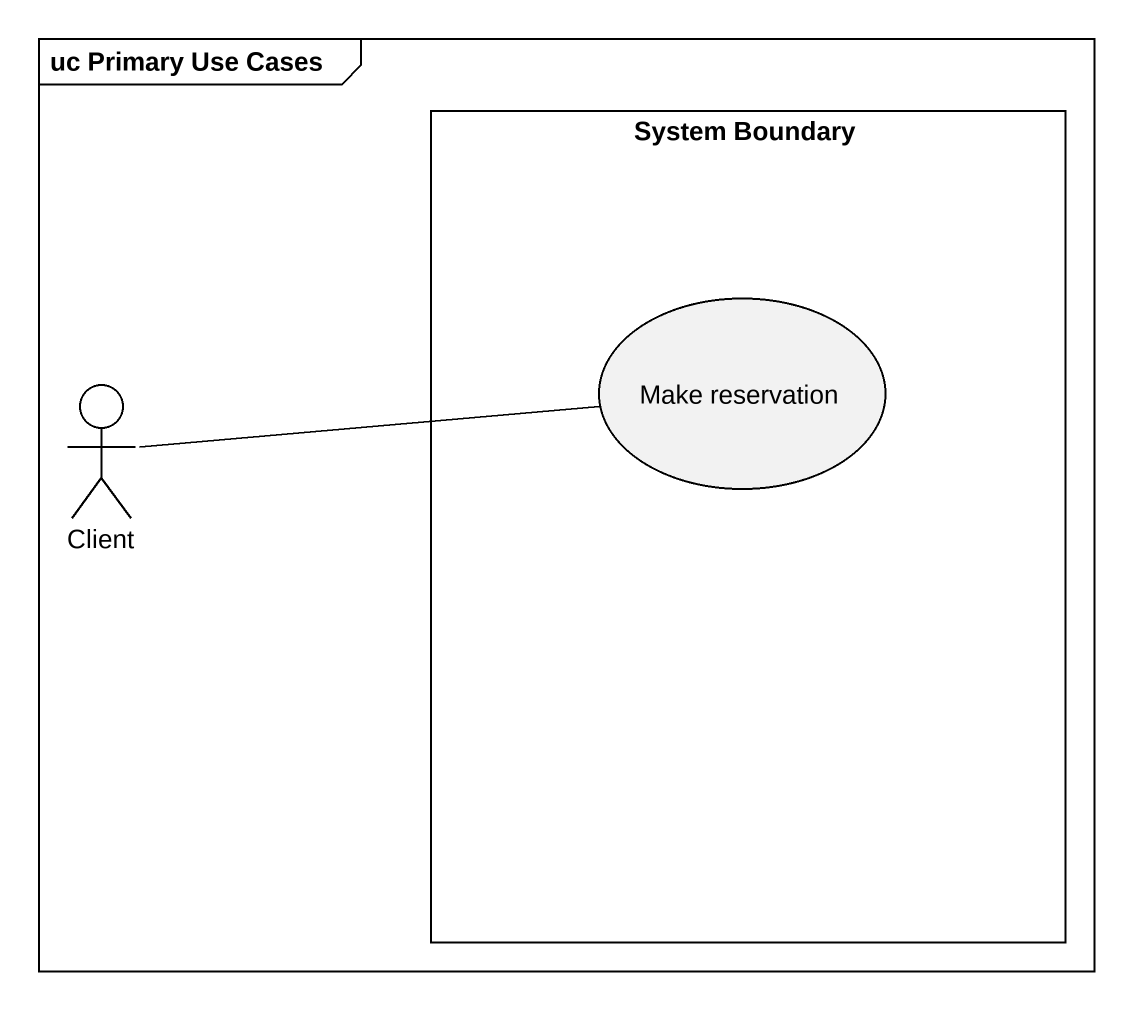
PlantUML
@startuml
mainframe uc Primary Use Cases
rectangle "System Boundary" as System_Boundary {
  usecase "Make reservation" as Make_reservation
}
actor Client
Client -right- Make_reservation
@enduml
